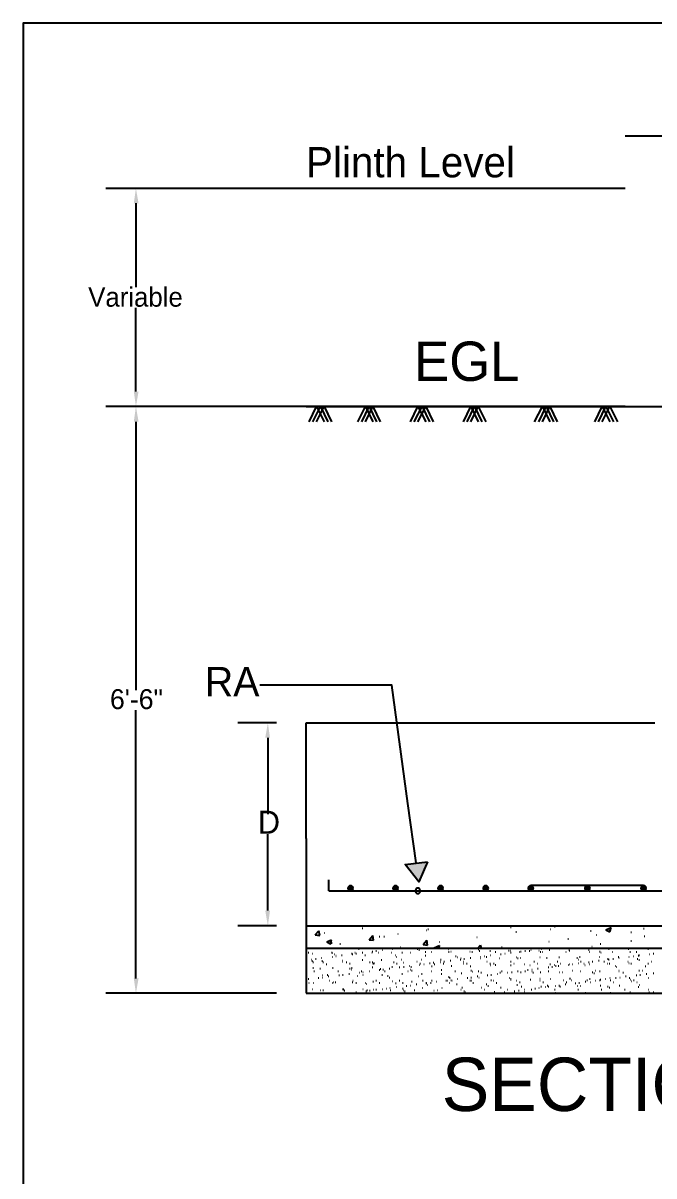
# Model space of a CAD drawing. Header units: millimetres. Extents: x 15 to 199, y 56 to 240.
# Drawn here: x 15.3 to 65.7, y 148.3 to 240.3 of the extents above; entities that cross this region are included whole.
import ezdxf

# ---------------------------------------------------------------- set-up
doc = ezdxf.new("R2010")
doc.units = ezdxf.units.MM
doc.header["$MEASUREMENT"] = 0
doc.layers.get('0').update_dxf_attribs({"linetype": 'CONTINUOUS'})
doc.styles.add('CIDFont+F1$001H0', font='')
doc.styles.add('CIDFont+F2$001H0', font='')
doc.styles.get('CIDFont+F1$001H0').set_extended_font_data('CIDFont+F1')
doc.styles.get('CIDFont+F2$001H0').set_extended_font_data('CIDFont+F2')

msp = doc.modelspace()

# ---------------------------------------------------------------- hatches: boundary and pattern name
at = {"true_color": 0x000007}
for points in [[(24.13, 225.933), (24.511, 225.933), (24.299, 227.118)], [(24.13, 210.905), (24.511, 210.905), (24.299, 209.719)], [(24.13, 208.492), (24.511, 208.492), (24.299, 209.719)], [(34.629, 183.261), (35.01, 183.261), (34.84, 184.446)], [(47.498, 173.355), (47.498, 173.143), (45.805, 173.143)], [(45.805, 173.143), (47.498, 173.143), (46.905, 171.746)], [(47.498, 173.355), (47.583, 173.355), (47.498, 173.143)], [(34.629, 169.46), (35.01, 169.46), (34.84, 168.233)], [(24.13, 164.042), (24.511, 164.042), (24.299, 162.856)]]:
    msp.add_hatch(color=7, dxfattribs=at).paths.add_polyline_path(points)
at = {"true_color": 0x000014}
for points in [[(41.233, 171.323), (41.656, 171.281), (41.19, 171.281)], [(41.19, 171.281), (41.656, 171.238), (41.19, 171.238)], [(41.19, 171.281), (41.656, 171.281), (41.656, 171.238)], [(41.19, 171.238), (41.656, 171.196), (41.19, 171.196)], [(41.19, 171.238), (41.656, 171.238), (41.656, 171.196)], [(41.275, 171.408), (41.614, 171.365), (41.233, 171.365)], [(41.233, 171.365), (41.656, 171.323), (41.233, 171.323)], [(41.233, 171.365), (41.614, 171.365), (41.656, 171.323)], [(41.233, 171.323), (41.656, 171.323), (41.656, 171.281)], [(41.275, 171.408), (41.614, 171.408), (41.614, 171.365)], [(41.317, 171.45), (41.571, 171.408), (41.317, 171.408)], [(41.317, 171.45), (41.529, 171.45), (41.571, 171.408)], [(41.402, 171.492), (41.487, 171.45), (41.36, 171.45)], [(41.402, 171.492), (41.444, 171.492), (41.487, 171.45)], [(44.873, 171.408), (45.212, 171.365), (44.831, 171.365)], [(44.831, 171.365), (45.254, 171.323), (44.831, 171.323)], [(44.831, 171.365), (45.212, 171.365), (45.254, 171.323)], [(44.831, 171.323), (45.254, 171.281), (44.831, 171.281)], [(44.831, 171.323), (45.254, 171.323), (45.254, 171.281)], [(44.831, 171.281), (45.254, 171.238), (44.831, 171.238)], [(44.831, 171.281), (45.254, 171.281), (45.254, 171.238)], [(44.831, 171.238), (45.254, 171.196), (44.831, 171.196)], [(44.831, 171.238), (45.254, 171.238), (45.254, 171.196)], [(44.916, 171.45), (45.212, 171.408), (44.873, 171.408)], [(44.873, 171.408), (45.212, 171.408), (45.212, 171.365)], [(44.916, 171.45), (45.17, 171.45), (45.212, 171.408)], [(45.043, 171.492), (45.085, 171.45), (45, 171.45)], [(45.043, 171.492), (45.085, 171.45)], [(48.472, 171.365), (48.853, 171.323), (48.429, 171.323)], [(48.429, 171.323), (48.853, 171.281), (48.429, 171.281)], [(48.429, 171.323), (48.853, 171.323), (48.853, 171.281)], [(48.429, 171.281), (48.853, 171.238), (48.429, 171.238)], [(48.429, 171.281), (48.853, 171.281), (48.853, 171.238)], [(48.429, 171.238), (48.853, 171.196), (48.429, 171.196)], [(48.429, 171.238), (48.853, 171.238), (48.853, 171.196)], [(48.472, 171.408), (48.853, 171.365), (48.472, 171.365)], [(48.472, 171.408), (48.81, 171.408), (48.853, 171.365)], [(48.472, 171.365), (48.853, 171.365), (48.853, 171.323)], [(48.556, 171.45), (48.768, 171.408), (48.514, 171.408)], [(48.556, 171.45), (48.726, 171.45), (48.768, 171.408)], [(48.641, 171.492), (48.683, 171.45), (48.599, 171.45)], [(48.641, 171.492), (48.683, 171.492), (48.683, 171.45)], [(52.07, 171.365), (52.451, 171.323), (52.028, 171.323)], [(52.028, 171.323), (52.451, 171.281), (52.028, 171.281)], [(52.028, 171.323), (52.451, 171.323), (52.451, 171.281)], [(52.028, 171.281), (52.493, 171.238), (52.028, 171.238)], [(52.028, 171.281), (52.451, 171.281), (52.493, 171.238)], [(52.028, 171.238), (52.451, 171.196), (52.028, 171.196)], [(52.028, 171.238), (52.493, 171.238), (52.451, 171.196)], [(52.07, 171.408), (52.451, 171.365), (52.07, 171.365)], [(52.07, 171.408), (52.409, 171.408), (52.451, 171.365)], [(52.07, 171.365), (52.451, 171.365), (52.451, 171.323)], [(52.155, 171.45), (52.366, 171.408), (52.112, 171.408)], [(52.155, 171.45), (52.366, 171.45), (52.366, 171.408)], [(52.239, 171.492), (52.324, 171.45), (52.197, 171.45)], [(52.239, 171.492), (52.282, 171.492), (52.324, 171.45)], [(55.668, 171.365), (56.049, 171.323), (55.626, 171.323)], [(55.626, 171.323), (56.092, 171.281), (55.626, 171.281)], [(55.626, 171.323), (56.049, 171.323), (56.092, 171.281)], [(55.626, 171.281), (56.092, 171.238), (55.626, 171.238)], [(55.626, 171.281), (56.092, 171.281), (56.092, 171.238)], [(55.626, 171.238), (56.092, 171.196), (55.626, 171.196)], [(55.626, 171.238), (56.092, 171.238), (56.092, 171.196)], [(55.668, 171.408), (56.049, 171.365), (55.668, 171.365)], [(55.668, 171.408), (56.007, 171.408), (56.049, 171.365)], [(55.668, 171.365), (56.049, 171.365), (56.049, 171.323)], [(55.753, 171.45), (56.007, 171.408), (55.711, 171.408)], [(55.753, 171.45), (55.965, 171.45), (56.007, 171.408)], [(55.838, 171.492), (55.922, 171.45), (55.795, 171.45)], [(55.838, 171.492), (55.88, 171.492), (55.922, 171.45)], [(60.156, 171.281), (60.579, 171.238), (60.113, 171.238)], [(60.113, 171.238), (60.579, 171.196), (60.156, 171.196)], [(60.113, 171.238), (60.579, 171.238), (60.579, 171.196)], [(60.198, 171.408), (60.537, 171.365), (60.156, 171.365)], [(60.156, 171.365), (60.579, 171.323), (60.156, 171.323)], [(60.156, 171.365), (60.537, 171.365), (60.579, 171.323)], [(60.156, 171.323), (60.579, 171.281), (60.156, 171.281)], [(60.156, 171.323), (60.579, 171.323), (60.579, 171.281)], [(60.156, 171.281), (60.579, 171.281), (60.579, 171.238)], [(60.198, 171.408), (60.537, 171.408), (60.537, 171.365)], [(60.24, 171.45), (60.494, 171.408), (60.24, 171.408)], [(60.24, 171.45), (60.452, 171.45), (60.494, 171.408)], [(60.325, 171.492), (60.41, 171.45), (60.283, 171.45)], [(60.325, 171.492), (60.367, 171.492), (60.41, 171.45)], [(64.685, 171.365), (65.066, 171.323), (64.643, 171.323)], [(64.643, 171.323), (65.066, 171.281), (64.643, 171.281)], [(64.643, 171.323), (65.066, 171.323), (65.066, 171.281)], [(64.643, 171.281), (65.109, 171.238), (64.643, 171.238)], [(64.643, 171.281), (65.066, 171.281), (65.109, 171.238)], [(64.643, 171.238), (65.066, 171.196), (64.643, 171.196)], [(64.643, 171.238), (65.109, 171.238), (65.066, 171.196)], [(64.685, 171.408), (65.066, 171.365), (64.685, 171.365)], [(64.685, 171.408), (65.024, 171.408), (65.066, 171.365)], [(64.685, 171.365), (65.066, 171.365), (65.066, 171.323)], [(64.77, 171.45), (64.982, 171.408), (64.728, 171.408)], [(64.77, 171.45), (64.982, 171.45), (64.982, 171.408)], [(64.855, 171.492), (64.939, 171.45), (64.812, 171.45)], [(64.855, 171.492), (64.897, 171.492), (64.939, 171.45)], [(41.19, 171.196), (41.656, 171.154), (41.233, 171.154)], [(41.19, 171.196), (41.656, 171.196), (41.656, 171.154)], [(41.233, 171.154), (41.614, 171.111), (41.233, 171.111)], [(41.233, 171.154), (41.656, 171.154), (41.614, 171.111)], [(41.275, 171.111), (41.571, 171.069), (41.317, 171.069)], [(41.275, 171.111), (41.614, 171.111), (41.571, 171.069)], [(41.317, 171.069), (41.529, 171.027), (41.317, 171.027)], [(41.317, 171.069), (41.571, 171.069), (41.529, 171.027)], [(44.831, 171.196), (45.254, 171.154), (44.831, 171.154)], [(44.831, 171.196), (45.254, 171.196), (45.254, 171.154)], [(44.831, 171.154), (45.212, 171.111), (44.831, 171.111)], [(44.831, 171.154), (45.254, 171.154), (45.212, 171.111)], [(44.873, 171.111), (45.17, 171.069), (44.916, 171.069)], [(44.873, 171.111), (45.212, 171.111), (45.17, 171.069)], [(44.916, 171.069), (45.127, 171.027), (44.958, 171.027)], [(44.916, 171.069), (45.17, 171.069), (45.127, 171.027)], [(48.429, 171.196), (48.853, 171.154), (48.429, 171.154)], [(48.429, 171.196), (48.853, 171.196), (48.853, 171.154)], [(48.429, 171.154), (48.853, 171.111), (48.472, 171.111)], [(48.429, 171.154), (48.853, 171.154), (48.853, 171.111)], [(48.472, 171.111), (48.768, 171.069), (48.514, 171.069)], [(48.472, 171.111), (48.81, 171.111), (48.768, 171.069)], [(48.514, 171.069), (48.726, 171.027), (48.556, 171.027)], [(48.514, 171.069), (48.768, 171.069), (48.726, 171.027)], [(52.028, 171.196), (52.451, 171.154), (52.028, 171.154)], [(52.028, 171.196), (52.451, 171.196), (52.451, 171.154)], [(52.028, 171.154), (52.451, 171.111), (52.07, 171.111)], [(52.028, 171.154), (52.451, 171.154), (52.451, 171.111)], [(52.07, 171.111), (52.366, 171.069), (52.112, 171.069)], [(52.07, 171.111), (52.409, 171.111), (52.366, 171.069)], [(52.112, 171.069), (52.366, 171.027), (52.155, 171.027)], [(52.112, 171.069), (52.366, 171.069), (52.366, 171.027)], [(55.626, 171.196), (56.049, 171.154), (55.626, 171.154)], [(55.626, 171.196), (56.092, 171.196), (56.049, 171.154)], [(55.626, 171.154), (56.049, 171.111), (55.668, 171.111)], [(55.626, 171.154), (56.049, 171.154), (56.049, 171.111)], [(55.668, 171.111), (56.007, 171.069), (55.711, 171.069)], [(55.668, 171.111), (56.007, 171.111), (56.007, 171.069)], [(55.711, 171.069), (55.965, 171.027), (55.753, 171.027)], [(55.711, 171.069), (56.007, 171.069), (55.965, 171.027)], [(60.156, 171.196), (60.579, 171.154), (60.156, 171.154)], [(60.156, 171.196), (60.579, 171.196), (60.579, 171.154)], [(60.156, 171.154), (60.537, 171.111), (60.156, 171.111)], [(60.156, 171.154), (60.579, 171.154), (60.537, 171.111)], [(60.198, 171.111), (60.494, 171.069), (60.24, 171.069)], [(60.198, 171.111), (60.537, 171.111), (60.494, 171.069)], [(60.24, 171.069), (60.452, 171.027), (60.24, 171.027)], [(60.24, 171.069), (60.494, 171.069), (60.452, 171.027)], [(64.643, 171.196), (65.066, 171.154), (64.643, 171.154)], [(64.643, 171.196), (65.066, 171.196), (65.066, 171.154)], [(64.643, 171.154), (65.066, 171.111), (64.685, 171.111)], [(64.643, 171.154), (65.066, 171.154), (65.066, 171.111)], [(64.685, 171.111), (64.982, 171.069), (64.728, 171.069)], [(64.685, 171.111), (65.024, 171.111), (64.982, 171.069)], [(64.728, 171.069), (64.982, 171.027), (64.77, 171.027)], [(64.728, 171.069), (64.982, 171.069), (64.982, 171.027)]]:
    msp.add_hatch(color=20, dxfattribs=at).paths.add_polyline_path(points)

# ---------------------------------------------------------------- linework, layer by layer
at = {"color": 7, "linetype": 'Continuous', "lineweight": 25, "true_color": 0x000007}
for p, q in [((63.373, 227.118), (21.886, 227.118)), ((24.299, 225.933), (24.299, 219.244)), ((24.299, 210.905), (24.299, 217.593)), ((35.518, 209.719), (21.886, 209.719)), ((63.373, 209.719), (21.886, 209.719)), ((37.888, 209.719), (102.658, 209.719)), ((24.299, 208.492), (24.299, 187.071)), ((24.299, 164.042), (24.299, 185.462)), ((35.518, 184.446), (32.427, 184.446)), ((37.888, 184.446), (65.744, 184.446)), ((37.888, 175.218), (37.888, 184.446)), ((34.84, 183.261), (34.84, 177.165)), ((46.694, 173.27), (46.016, 178.012)), ((34.84, 169.46), (34.84, 175.556)), ((37.888, 175.218), (37.888, 162.856)), ((35.518, 168.233), (32.427, 168.233)), ((37.888, 168.233), (102.658, 168.233)), ((38.608, 167.513), (38.904, 167.852)), ((38.608, 167.513), (38.904, 167.852)), ((38.989, 167.471), (38.904, 167.852)), ((38.989, 167.471), (38.904, 167.852)), ((39.328, 167.682), (39.37, 167.682)), ((39.328, 167.682), (39.37, 167.682)), ((42.376, 168.063), (42.418, 168.063)), ((42.376, 168.063), (42.418, 168.063)), ((45.212, 167.598), (45.254, 167.598)), ((45.212, 167.598), (45.254, 167.598)), ((47.498, 167.894), (47.54, 167.894)), ((47.498, 167.894), (47.54, 167.894)), ((47.625, 167.979), (47.667, 167.979)), ((47.625, 167.979), (47.667, 167.979)), ((53.467, 168.233), (53.509, 168.233)), ((53.467, 168.233), (53.509, 168.233)), ((53.509, 168.233), (53.552, 168.233)), ((53.509, 168.233), (53.552, 168.233)), ((54.229, 168.148), (54.271, 168.148)), ((54.229, 168.148), (54.271, 168.148)), ((54.652, 167.767), (54.695, 167.767)), ((54.652, 167.767), (54.695, 167.767)), ((57.404, 167.979), (57.446, 167.979)), ((57.404, 167.979), (57.446, 167.979)), ((57.743, 168.19), (57.785, 168.19)), ((57.743, 168.19), (57.785, 168.19)), ((60.621, 167.852), (60.664, 167.852)), ((60.621, 167.852), (60.664, 167.852)), ((61.849, 167.936), (62.272, 168.106)), ((61.849, 167.936), (62.272, 168.106)), ((61.849, 167.936), (62.145, 167.767)), ((61.849, 167.936), (62.145, 167.767)), ((62.145, 167.767), (62.272, 168.106)), ((62.145, 167.767), (62.272, 168.106)), ((63.839, 167.725), (63.881, 167.725)), ((63.839, 167.725), (63.881, 167.725)), ((64.855, 168.021), (64.897, 168.021)), ((64.855, 168.021), (64.897, 168.021)), ((38.608, 167.513), (38.989, 167.471)), ((38.608, 167.513), (38.989, 167.471)), ((39.539, 166.963), (39.92, 167.132)), ((39.539, 166.963), (39.92, 167.132)), ((39.92, 166.878), (39.963, 166.878)), ((39.92, 166.878), (39.963, 166.878)), ((40.598, 166.793), (40.64, 166.793)), ((40.598, 166.793), (40.64, 166.793)), ((42.926, 167.132), (43.222, 167.471)), ((42.926, 167.132), (43.222, 167.471)), ((42.926, 167.132), (43.265, 167.09)), ((42.926, 167.132), (43.265, 167.09)), ((43.265, 167.09), (43.222, 167.471)), ((43.265, 167.09), (43.222, 167.471)), ((43.73, 167.386), (43.773, 167.386)), ((43.73, 167.386), (43.773, 167.386)), ((44.111, 167.386), (44.154, 167.386)), ((44.111, 167.386), (44.154, 167.386)), ((47.244, 166.751), (47.54, 167.09)), ((47.244, 166.751), (47.54, 167.09)), ((47.244, 166.751), (47.583, 166.709)), ((47.244, 166.751), (47.583, 166.709)), ((47.583, 166.709), (47.54, 167.09)), ((47.583, 166.709), (47.54, 167.09)), ((48.133, 166.497), (48.556, 166.666)), ((48.133, 166.497), (48.556, 166.666)), ((48.514, 166.963), (48.556, 166.963)), ((48.514, 166.963), (48.556, 166.963)), ((48.514, 166.455), (48.556, 166.666)), ((48.514, 166.455), (48.556, 166.666)), ((51.52, 167.344), (51.562, 167.344)), ((51.52, 167.344), (51.562, 167.344)), ((51.604, 166.455), (51.816, 166.709)), ((51.604, 166.455), (51.816, 166.709)), ((51.901, 166.455), (51.816, 166.709)), ((51.901, 166.455), (51.816, 166.709)), ((57.277, 167.005), (57.319, 167.005)), ((57.277, 167.005), (57.319, 167.005)), ((58.801, 167.217), (58.843, 167.217)), ((58.801, 167.217), (58.843, 167.217)), ((61.087, 167.513), (61.129, 167.513)), ((61.087, 167.513), (61.129, 167.513)), ((61.383, 166.793), (61.426, 166.793)), ((61.383, 166.793), (61.426, 166.793)), ((63.839, 167.047), (63.881, 167.047)), ((63.839, 167.047), (63.881, 167.047)), ((64.897, 167.428), (64.939, 167.428)), ((64.897, 167.428), (64.939, 167.428)), ((37.888, 166.455), (102.658, 166.455)), ((38.058, 166.116), (38.1, 166.116)), ((38.058, 166.116), (38.1, 166.116)), ((38.396, 166.031), (38.439, 166.031)), ((38.396, 166.031), (38.439, 166.031)), ((39.92, 166.116), (39.963, 166.116)), ((39.92, 166.116), (39.963, 166.116)), ((39.963, 166.074), (40.005, 166.074)), ((39.963, 166.074), (40.005, 166.074)), ((39.963, 165.777), (40.005, 165.777)), ((39.963, 165.777), (40.005, 165.777)), ((40.132, 165.989), (40.174, 165.989)), ((40.132, 165.989), (40.174, 165.989)), ((40.259, 165.862), (40.301, 165.862)), ((40.259, 165.862), (40.301, 165.862)), ((40.259, 165.82), (40.301, 165.82)), ((40.259, 165.82), (40.301, 165.82)), ((40.725, 165.904), (40.767, 165.904)), ((40.725, 165.904), (40.767, 165.904)), ((41.529, 166.031), (41.571, 166.031)), ((41.529, 166.031), (41.571, 166.031)), ((41.571, 165.989), (41.614, 165.989)), ((41.571, 165.989), (41.614, 165.989)), ((41.783, 166.116), (41.825, 166.116)), ((41.783, 166.116), (41.825, 166.116)), ((41.868, 166.031), (41.91, 166.031)), ((41.868, 166.031), (41.91, 166.031)), ((42.079, 166.412), (42.122, 166.412)), ((42.079, 166.412), (42.122, 166.412)), ((42.376, 166.116), (42.418, 166.116)), ((42.376, 166.116), (42.418, 166.116)), ((42.587, 165.904), (42.63, 165.904)), ((42.587, 165.904), (42.63, 165.904)), ((43.138, 166.116), (43.18, 166.116)), ((43.138, 166.116), (43.18, 166.116)), ((43.18, 166.201), (43.222, 166.201)), ((43.18, 166.201), (43.222, 166.201)), ((43.476, 166.243), (43.519, 166.243)), ((43.476, 166.243), (43.519, 166.243)), ((43.646, 166.116), (43.688, 166.116)), ((43.646, 166.116), (43.688, 166.116)), ((43.984, 166.328), (44.027, 166.328)), ((43.984, 166.328), (44.027, 166.328)), ((44.704, 166.116), (44.746, 166.116)), ((44.704, 166.116), (44.746, 166.116)), ((44.789, 166.412), (44.831, 166.412)), ((44.789, 166.412), (44.831, 166.412)), ((45, 165.904), (45.043, 165.904)), ((45, 165.904), (45.043, 165.904)), ((45.085, 165.777), (45.127, 165.777)), ((45.085, 165.777), (45.127, 165.777)), ((45.424, 166.539), (45.466, 166.539)), ((45.424, 166.539), (45.466, 166.539)), ((45.551, 166.116), (45.593, 166.116)), ((45.551, 166.116), (45.593, 166.116)), ((46.228, 166.116), (46.27, 166.116)), ((46.228, 166.116), (46.27, 166.116)), ((46.778, 166.412), (46.821, 166.412)), ((46.778, 166.412), (46.821, 166.412)), ((46.905, 166.328), (46.948, 166.328)), ((46.905, 166.328), (46.948, 166.328)), ((47.413, 166.158), (47.456, 166.158)), ((47.413, 166.158), (47.456, 166.158)), ((47.413, 165.862), (47.456, 165.862)), ((47.413, 165.862), (47.456, 165.862)), ((47.879, 166.158), (47.921, 166.158)), ((47.879, 166.158), (47.921, 166.158)), ((48.133, 166.497), (48.218, 166.455)), ((48.133, 166.497), (48.218, 166.455)), ((49.234, 166.37), (49.276, 166.37)), ((49.234, 166.37), (49.276, 166.37)), ((49.276, 166.158), (49.318, 166.158)), ((49.276, 166.158), (49.318, 166.158)), ((49.445, 166.201), (49.488, 166.201)), ((49.445, 166.201), (49.488, 166.201)), ((49.826, 165.82), (49.869, 165.82)), ((49.826, 165.82), (49.869, 165.82)), ((49.953, 165.735), (49.996, 165.735)), ((49.953, 165.735), (49.996, 165.735)), ((50.969, 166.201), (51.012, 166.201)), ((50.969, 166.201), (51.012, 166.201)), ((51.139, 166.158), (51.181, 166.158)), ((51.139, 166.158), (51.181, 166.158)), ((51.647, 166.37), (51.689, 166.37)), ((51.647, 166.37), (51.689, 166.37)), ((51.731, 166.243), (51.774, 166.243)), ((51.731, 166.243), (51.774, 166.243)), ((51.816, 165.777), (51.858, 165.777)), ((51.816, 165.777), (51.858, 165.777)), ((52.112, 165.82), (52.155, 165.82)), ((52.112, 165.82), (52.155, 165.82)), ((52.282, 165.777), (52.324, 165.777)), ((52.282, 165.777), (52.324, 165.777)), ((52.578, 166.243), (52.62, 166.243)), ((52.578, 166.243), (52.62, 166.243)), ((52.62, 165.904), (52.663, 165.904)), ((52.62, 165.904), (52.663, 165.904)), ((53.001, 166.158), (53.044, 166.158)), ((53.001, 166.158), (53.044, 166.158)), ((53.425, 165.989), (53.467, 165.989)), ((53.425, 165.989), (53.467, 165.989)), ((53.509, 166.539), (53.552, 166.539)), ((53.509, 166.539), (53.552, 166.539)), ((53.763, 166.031), (53.806, 166.031)), ((53.763, 166.031), (53.806, 166.031)), ((54.06, 166.285), (54.102, 166.285)), ((54.06, 166.285), (54.102, 166.285)), ((54.187, 166.285), (54.229, 166.285)), ((54.187, 166.285), (54.229, 166.285)), ((54.229, 166.116), (54.271, 166.116)), ((54.229, 166.116), (54.271, 166.116)), ((54.695, 165.735), (54.737, 165.735)), ((54.695, 165.735), (54.737, 165.735)), ((54.906, 166.158), (54.949, 166.158)), ((54.906, 166.158), (54.949, 166.158)), ((55.033, 166.201), (55.076, 166.201)), ((55.033, 166.201), (55.076, 166.201)), ((55.372, 166.243), (55.414, 166.243)), ((55.372, 166.243), (55.414, 166.243)), ((55.711, 166.243), (55.753, 166.243)), ((55.711, 166.243), (55.753, 166.243)), ((55.838, 166.328), (55.88, 166.328)), ((55.838, 166.328), (55.88, 166.328)), ((56.473, 166.285), (56.515, 166.285)), ((56.473, 166.285), (56.515, 166.285)), ((56.557, 165.735), (56.6, 165.735)), ((56.557, 165.735), (56.6, 165.735)), ((56.6, 166.158), (56.642, 166.158)), ((56.6, 166.158), (56.642, 166.158)), ((56.684, 166.412), (56.727, 166.412)), ((56.684, 166.412), (56.727, 166.412)), ((56.769, 166.158), (56.811, 166.158)), ((56.769, 166.158), (56.811, 166.158)), ((57.319, 166.328), (57.362, 166.328)), ((57.319, 166.328), (57.362, 166.328)), ((58.081, 165.735), (58.124, 165.735)), ((58.081, 165.735), (58.124, 165.735)), ((58.632, 166.158), (58.674, 166.158)), ((58.632, 166.158), (58.674, 166.158)), ((58.886, 166.328), (58.928, 166.328)), ((58.886, 166.328), (58.928, 166.328)), ((58.928, 166.243), (58.97, 166.243)), ((58.928, 166.243), (58.97, 166.243)), ((59.732, 165.777), (59.775, 165.777)), ((59.732, 165.777), (59.775, 165.777)), ((60.452, 166.328), (60.494, 166.328)), ((60.452, 166.328), (60.494, 166.328)), ((60.494, 166.158), (60.537, 166.158)), ((60.494, 166.158), (60.537, 166.158)), ((60.706, 166.582), (60.748, 166.582)), ((60.706, 166.582), (60.748, 166.582)), ((61.299, 165.777), (61.341, 165.777)), ((61.299, 165.777), (61.341, 165.777)), ((61.341, 166.201), (61.383, 166.201)), ((61.341, 166.201), (61.383, 166.201)), ((61.426, 166.116), (61.468, 166.116)), ((61.426, 166.116), (61.468, 166.116)), ((62.061, 166.412), (62.103, 166.412)), ((62.061, 166.412), (62.103, 166.412)), ((62.357, 166.158), (62.399, 166.158)), ((62.357, 166.158), (62.399, 166.158)), ((62.823, 165.777), (62.865, 165.777)), ((62.823, 165.777), (62.865, 165.777)), ((63.627, 166.412), (63.669, 166.412)), ((63.627, 166.412), (63.669, 166.412)), ((63.669, 165.777), (63.712, 165.777)), ((63.669, 165.777), (63.712, 165.777)), ((63.754, 166.158), (63.796, 166.158)), ((63.754, 166.158), (63.796, 166.158)), ((64.008, 165.82), (64.05, 165.82)), ((64.008, 165.82), (64.05, 165.82)), ((64.262, 166.158), (64.304, 166.158)), ((64.262, 166.158), (64.304, 166.158)), ((64.431, 165.862), (64.474, 165.862)), ((64.431, 165.862), (64.474, 165.862)), ((64.474, 165.904), (64.516, 165.904)), ((64.474, 165.904), (64.516, 165.904)), ((65.193, 166.412), (65.236, 166.412)), ((65.193, 166.412), (65.236, 166.412)), ((65.32, 165.989), (65.363, 165.989)), ((65.32, 165.989), (65.363, 165.989)), ((65.617, 166.031), (65.659, 166.031)), ((65.617, 166.031), (65.659, 166.031)), ((38.312, 165.566), (38.354, 165.566)), ((38.312, 165.566), (38.354, 165.566)), ((38.354, 165.439), (38.396, 165.439)), ((38.354, 165.439), (38.396, 165.439)), ((38.439, 165.354), (38.481, 165.354)), ((38.439, 165.354), (38.481, 165.354)), ((38.439, 164.888), (38.481, 164.888)), ((38.439, 164.888), (38.481, 164.888)), ((38.65, 165.608), (38.693, 165.608)), ((38.65, 165.608), (38.693, 165.608)), ((38.989, 164.846), (39.031, 164.846)), ((38.989, 164.846), (39.031, 164.846)), ((39.116, 165.693), (39.158, 165.693)), ((39.116, 165.693), (39.158, 165.693)), ((39.158, 165.439), (39.201, 165.439)), ((39.158, 165.439), (39.201, 165.439)), ((39.243, 165.354), (39.285, 165.354)), ((39.243, 165.354), (39.285, 165.354)), ((39.497, 165.185), (39.539, 165.185)), ((39.497, 165.185), (39.539, 165.185)), ((40.005, 164.888), (40.047, 164.888)), ((40.005, 164.888), (40.047, 164.888)), ((40.767, 165.481), (40.809, 165.481)), ((40.767, 165.481), (40.809, 165.481)), ((40.767, 165.396), (40.809, 165.396)), ((40.767, 165.396), (40.809, 165.396)), ((41.106, 165.354), (41.148, 165.354)), ((41.106, 165.354), (41.148, 165.354)), ((41.36, 165.227), (41.402, 165.227)), ((41.36, 165.227), (41.402, 165.227)), ((41.36, 164.846), (41.402, 164.846)), ((41.36, 164.846), (41.402, 164.846)), ((41.529, 164.888), (41.571, 164.888)), ((41.529, 164.888), (41.571, 164.888)), ((42.376, 165.523), (42.418, 165.523)), ((42.376, 165.523), (42.418, 165.523)), ((42.968, 165.354), (43.011, 165.354)), ((42.968, 165.354), (43.011, 165.354)), ((43.18, 165.354), (43.222, 165.354)), ((43.18, 165.354), (43.222, 165.354)), ((43.18, 164.931), (43.222, 164.931)), ((43.18, 164.931), (43.222, 164.931)), ((43.222, 165.227), (43.265, 165.227)), ((43.222, 165.227), (43.265, 165.227)), ((43.307, 165.269), (43.349, 165.269)), ((43.307, 165.269), (43.349, 165.269)), ((43.815, 164.804), (43.857, 164.804)), ((43.815, 164.804), (43.857, 164.804)), ((43.9, 165.523), (43.942, 165.523)), ((43.9, 165.523), (43.942, 165.523)), ((44.535, 164.846), (44.577, 164.846)), ((44.535, 164.846), (44.577, 164.846)), ((44.746, 164.973), (44.789, 164.973)), ((44.746, 164.973), (44.789, 164.973)), ((44.873, 165.354), (44.916, 165.354)), ((44.873, 165.354), (44.916, 165.354)), ((45.127, 165.227), (45.17, 165.227)), ((45.127, 165.227), (45.17, 165.227)), ((45.339, 164.931), (45.381, 164.931)), ((45.339, 164.931), (45.381, 164.931)), ((45.508, 165.566), (45.551, 165.566)), ((45.508, 165.566), (45.551, 165.566)), ((45.635, 165.312), (45.678, 165.312)), ((45.635, 165.312), (45.678, 165.312)), ((45.678, 164.973), (45.72, 164.973)), ((45.678, 164.973), (45.72, 164.973)), ((46.143, 165.058), (46.186, 165.058)), ((46.143, 165.058), (46.186, 165.058)), ((46.27, 164.973), (46.313, 164.973)), ((46.27, 164.973), (46.313, 164.973)), ((46.736, 165.396), (46.778, 165.396)), ((46.736, 165.396), (46.778, 165.396)), ((46.948, 165.142), (46.99, 165.142)), ((46.948, 165.142), (46.99, 165.142)), ((46.99, 165.227), (47.032, 165.227)), ((46.99, 165.227), (47.032, 165.227)), ((47.075, 165.566), (47.117, 165.566)), ((47.075, 165.566), (47.117, 165.566)), ((47.286, 165.185), (47.329, 165.185)), ((47.286, 165.185), (47.329, 165.185)), ((47.752, 165.269), (47.794, 165.269)), ((47.752, 165.269), (47.794, 165.269)), ((47.921, 165.015), (47.964, 165.015)), ((47.921, 165.015), (47.964, 165.015)), ((48.048, 165.312), (48.091, 165.312)), ((48.048, 165.312), (48.091, 165.312)), ((48.133, 165.185), (48.175, 165.185)), ((48.133, 165.185), (48.175, 165.185)), ((48.599, 165.396), (48.641, 165.396)), ((48.599, 165.396), (48.641, 165.396)), ((48.599, 165.354), (48.641, 165.354)), ((48.599, 165.354), (48.641, 165.354)), ((48.641, 165.566), (48.683, 165.566)), ((48.641, 165.566), (48.683, 165.566)), ((48.853, 165.227), (48.895, 165.227)), ((48.853, 165.227), (48.895, 165.227)), ((48.895, 165.396), (48.937, 165.396)), ((48.895, 165.396), (48.937, 165.396)), ((49.403, 165.481), (49.445, 165.481)), ((49.403, 165.481), (49.445, 165.481)), ((49.488, 165.058), (49.53, 165.058)), ((49.488, 165.058), (49.53, 165.058)), ((50.207, 165.566), (50.25, 165.566)), ((50.207, 165.566), (50.25, 165.566)), ((50.25, 165.65), (50.292, 165.65)), ((50.25, 165.65), (50.292, 165.65)), ((50.461, 165.396), (50.504, 165.396)), ((50.461, 165.396), (50.504, 165.396)), ((50.461, 165.227), (50.504, 165.227)), ((50.461, 165.227), (50.504, 165.227)), ((50.504, 165.608), (50.546, 165.608)), ((50.504, 165.608), (50.546, 165.608)), ((50.715, 165.227), (50.758, 165.227)), ((50.715, 165.227), (50.758, 165.227)), ((51.012, 165.693), (51.054, 165.693)), ((51.012, 165.693), (51.054, 165.693)), ((51.012, 165.015), (51.054, 165.015)), ((51.012, 165.015), (51.054, 165.015)), ((51.816, 165.65), (51.858, 165.65)), ((51.816, 165.65), (51.858, 165.65)), ((52.324, 165.396), (52.366, 165.396)), ((52.324, 165.396), (52.366, 165.396)), ((52.578, 165.227), (52.62, 165.227)), ((52.578, 165.227), (52.62, 165.227)), ((52.62, 165.1), (52.663, 165.1)), ((52.62, 165.1), (52.663, 165.1)), ((52.874, 165.227), (52.917, 165.227)), ((52.874, 165.227), (52.917, 165.227)), ((53.001, 165.142), (53.044, 165.142)), ((53.001, 165.142), (53.044, 165.142)), ((53.34, 165.65), (53.382, 165.65)), ((53.34, 165.65), (53.382, 165.65)), ((54.229, 165.396), (54.271, 165.396)), ((54.229, 165.396), (54.271, 165.396)), ((54.229, 165.1), (54.271, 165.1)), ((54.229, 165.1), (54.271, 165.1)), ((54.483, 165.227), (54.525, 165.227)), ((54.483, 165.227), (54.525, 165.227)), ((54.779, 165.65), (54.822, 165.65)), ((54.779, 165.65), (54.822, 165.65)), ((54.991, 165.693), (55.033, 165.693)), ((54.991, 165.693), (55.033, 165.693)), ((55.33, 165.185), (55.372, 165.185)), ((55.33, 165.185), (55.372, 165.185)), ((55.753, 165.1), (55.795, 165.1)), ((55.753, 165.1), (55.795, 165.1)), ((56.092, 165.396), (56.134, 165.396)), ((56.092, 165.396), (56.134, 165.396)), ((56.346, 165.227), (56.388, 165.227)), ((56.346, 165.227), (56.388, 165.227)), ((56.388, 164.846), (56.43, 164.846)), ((56.388, 164.846), (56.43, 164.846)), ((57.108, 165.693), (57.15, 165.693)), ((57.108, 165.693), (57.15, 165.693)), ((57.235, 164.931), (57.277, 164.931)), ((57.235, 164.931), (57.277, 164.931)), ((57.362, 165.185), (57.404, 165.185)), ((57.362, 165.185), (57.404, 165.185)), ((57.531, 164.973), (57.573, 164.973)), ((57.531, 164.973), (57.573, 164.973)), ((57.7, 165.142), (57.743, 165.142)), ((57.7, 165.142), (57.743, 165.142)), ((57.827, 165.058), (57.87, 165.058)), ((57.827, 165.058), (57.87, 165.058)), ((57.954, 165.396), (57.997, 165.396)), ((57.954, 165.396), (57.997, 165.396)), ((58.039, 165.058), (58.081, 165.058)), ((58.039, 165.058), (58.081, 165.058)), ((58.208, 165.227), (58.251, 165.227)), ((58.208, 165.227), (58.251, 165.227)), ((58.843, 165.142), (58.886, 165.142)), ((58.843, 165.142), (58.886, 165.142)), ((58.928, 165.185), (58.97, 165.185)), ((58.928, 165.185), (58.97, 165.185)), ((59.14, 165.185), (59.182, 165.185)), ((59.14, 165.185), (59.182, 165.185)), ((59.521, 165.693), (59.563, 165.693)), ((59.521, 165.693), (59.563, 165.693)), ((59.648, 165.566), (59.69, 165.566)), ((59.648, 165.566), (59.69, 165.566)), ((59.648, 165.269), (59.69, 165.269)), ((59.648, 165.269), (59.69, 165.269)), ((59.817, 165.396), (59.859, 165.396)), ((59.817, 165.396), (59.859, 165.396)), ((60.071, 165.227), (60.113, 165.227)), ((60.071, 165.227), (60.113, 165.227)), ((60.156, 165.1), (60.198, 165.1)), ((60.156, 165.1), (60.198, 165.1)), ((60.452, 165.354), (60.494, 165.354)), ((60.452, 165.354), (60.494, 165.354)), ((60.494, 165.185), (60.537, 165.185)), ((60.494, 165.185), (60.537, 165.185)), ((60.748, 165.396), (60.791, 165.396)), ((60.748, 165.396), (60.791, 165.396)), ((61.256, 165.481), (61.299, 165.481)), ((61.256, 165.481), (61.299, 165.481)), ((61.68, 165.396), (61.722, 165.396)), ((61.68, 165.396), (61.722, 165.396)), ((61.934, 165.227), (61.976, 165.227)), ((61.934, 165.227), (61.976, 165.227)), ((61.976, 165.608), (62.018, 165.608)), ((61.976, 165.608), (62.018, 165.608)), ((62.061, 165.566), (62.103, 165.566)), ((62.061, 165.566), (62.103, 165.566)), ((62.103, 165.227), (62.145, 165.227)), ((62.103, 165.227), (62.145, 165.227)), ((62.399, 165.608), (62.442, 165.608)), ((62.399, 165.608), (62.442, 165.608)), ((62.569, 165.058), (62.611, 165.058)), ((62.569, 165.058), (62.611, 165.058)), ((62.653, 164.973), (62.696, 164.973)), ((62.653, 164.973), (62.696, 164.973)), ((62.865, 165.693), (62.907, 165.693)), ((62.865, 165.693), (62.907, 165.693)), ((63.585, 165.396), (63.627, 165.396)), ((63.585, 165.396), (63.627, 165.396)), ((63.669, 165.269), (63.712, 165.269)), ((63.669, 165.269), (63.712, 165.269)), ((63.839, 165.227), (63.881, 165.227)), ((63.839, 165.227), (63.881, 165.227)), ((64.347, 165.608), (64.389, 165.608)), ((64.347, 165.608), (64.389, 165.608)), ((64.474, 165.523), (64.516, 165.523)), ((64.474, 165.523), (64.516, 165.523)), ((64.982, 165.015), (65.024, 165.015)), ((64.982, 165.015), (65.024, 165.015)), ((65.193, 165.227), (65.236, 165.227)), ((65.193, 165.227), (65.236, 165.227)), ((65.447, 165.396), (65.49, 165.396)), ((65.447, 165.396), (65.49, 165.396)), ((38.058, 163.999), (38.1, 163.999)), ((38.058, 163.999), (38.1, 163.999)), ((38.523, 164.634), (38.566, 164.634)), ((38.523, 164.634), (38.566, 164.634)), ((38.862, 164.084), (38.904, 164.084)), ((38.862, 164.084), (38.904, 164.084)), ((39.201, 164.296), (39.243, 164.296)), ((39.201, 164.296), (39.243, 164.296)), ((39.201, 164.126), (39.243, 164.126)), ((39.201, 164.126), (39.243, 164.126)), ((39.582, 164.338), (39.624, 164.338)), ((39.582, 164.338), (39.624, 164.338)), ((39.666, 164.211), (39.709, 164.211)), ((39.666, 164.211), (39.709, 164.211)), ((39.666, 164.211), (39.709, 164.211)), ((39.666, 164.211), (39.709, 164.211)), ((39.751, 163.872), (39.793, 163.872)), ((39.751, 163.872), (39.793, 163.872)), ((40.428, 164.634), (40.471, 164.634)), ((40.428, 164.634), (40.471, 164.634)), ((40.513, 164.296), (40.555, 164.296)), ((40.513, 164.296), (40.555, 164.296)), ((40.809, 164.338), (40.852, 164.338)), ((40.809, 164.338), (40.852, 164.338)), ((40.809, 164.338), (40.852, 164.338)), ((40.809, 164.338), (40.852, 164.338)), ((41.317, 164.423), (41.36, 164.423)), ((41.317, 164.423), (41.36, 164.423)), ((41.487, 164.761), (41.529, 164.761)), ((41.487, 164.761), (41.529, 164.761)), ((41.614, 163.872), (41.656, 163.872)), ((41.614, 163.872), (41.656, 163.872)), ((41.995, 164.253), (42.037, 164.253)), ((41.995, 164.253), (42.037, 164.253)), ((42.122, 164.507), (42.164, 164.507)), ((42.122, 164.507), (42.164, 164.507)), ((42.291, 164.634), (42.333, 164.634)), ((42.291, 164.634), (42.333, 164.634)), ((42.418, 164.55), (42.46, 164.55)), ((42.418, 164.55), (42.46, 164.55)), ((42.418, 164.338), (42.46, 164.338)), ((42.418, 164.338), (42.46, 164.338)), ((42.926, 164.634), (42.968, 164.634)), ((42.926, 164.634), (42.968, 164.634)), ((43.476, 163.872), (43.519, 163.872)), ((43.476, 163.872), (43.519, 163.872)), ((43.73, 164.719), (43.773, 164.719)), ((43.73, 164.719), (43.773, 164.719)), ((43.942, 164.338), (43.984, 164.338)), ((43.942, 164.338), (43.984, 164.338)), ((44.027, 164.761), (44.069, 164.761)), ((44.027, 164.761), (44.069, 164.761)), ((44.154, 164.634), (44.196, 164.634)), ((44.154, 164.634), (44.196, 164.634)), ((44.408, 164.253), (44.45, 164.253)), ((44.408, 164.253), (44.45, 164.253)), ((44.535, 164.126), (44.577, 164.126)), ((44.535, 164.126), (44.577, 164.126)), ((45.339, 163.872), (45.381, 163.872)), ((45.339, 163.872), (45.381, 163.872)), ((45.551, 164.423), (45.593, 164.423)), ((45.551, 164.423), (45.593, 164.423)), ((46.016, 164.634), (46.059, 164.634)), ((46.016, 164.634), (46.059, 164.634)), ((46.228, 164.761), (46.27, 164.761)), ((46.228, 164.761), (46.27, 164.761)), ((46.313, 164.677), (46.355, 164.677)), ((46.313, 164.677), (46.355, 164.677)), ((46.863, 164.211), (46.905, 164.211)), ((46.863, 164.211), (46.905, 164.211)), ((47.117, 164.423), (47.159, 164.423)), ((47.117, 164.423), (47.159, 164.423)), ((47.202, 163.872), (47.244, 163.872)), ((47.202, 163.872), (47.244, 163.872)), ((47.879, 164.634), (47.921, 164.634)), ((47.879, 164.634), (47.921, 164.634)), ((47.921, 163.872), (47.964, 163.872)), ((47.921, 163.872), (47.964, 163.872)), ((48.683, 164.719), (48.726, 164.719)), ((48.683, 164.719), (48.726, 164.719)), ((48.683, 164.423), (48.726, 164.423)), ((48.683, 164.423), (48.726, 164.423)), ((49.064, 163.872), (49.107, 163.872)), ((49.064, 163.872), (49.107, 163.872)), ((49.149, 163.872), (49.191, 163.872)), ((49.149, 163.872), (49.191, 163.872)), ((49.276, 164.169), (49.318, 164.169)), ((49.276, 164.169), (49.318, 164.169)), ((49.361, 164.084), (49.403, 164.084)), ((49.361, 164.084), (49.403, 164.084)), ((49.445, 163.915), (49.488, 163.915)), ((49.445, 163.915), (49.488, 163.915)), ((49.53, 163.872), (49.572, 163.872)), ((49.53, 163.872), (49.572, 163.872)), ((49.784, 164.634), (49.826, 164.634)), ((49.784, 164.634), (49.826, 164.634)), ((49.953, 163.999), (49.996, 163.999)), ((49.953, 163.999), (49.996, 163.999)), ((50.292, 164.465), (50.334, 164.465)), ((50.292, 164.465), (50.334, 164.465)), ((50.758, 164.084), (50.8, 164.084)), ((50.758, 164.084), (50.8, 164.084)), ((50.969, 163.872), (51.012, 163.872)), ((50.969, 163.872), (51.012, 163.872)), ((51.054, 164.677), (51.096, 164.677)), ((51.054, 164.677), (51.096, 164.677)), ((51.054, 164.126), (51.096, 164.126)), ((51.054, 164.126), (51.096, 164.126)), ((51.054, 163.872), (51.096, 163.872)), ((51.054, 163.872), (51.096, 163.872)), ((51.181, 164.592), (51.223, 164.592)), ((51.181, 164.592), (51.223, 164.592)), ((51.562, 164.211), (51.604, 164.211)), ((51.562, 164.211), (51.604, 164.211)), ((51.647, 164.634), (51.689, 164.634)), ((51.647, 164.634), (51.689, 164.634)), ((51.689, 164.126), (51.731, 164.126)), ((51.689, 164.126), (51.731, 164.126)), ((51.858, 164.507), (51.901, 164.507)), ((51.858, 164.507), (51.901, 164.507)), ((52.366, 164.296), (52.409, 164.296)), ((52.366, 164.296), (52.409, 164.296)), ((52.663, 164.338), (52.705, 164.338)), ((52.663, 164.338), (52.705, 164.338)), ((52.663, 163.915), (52.705, 163.915)), ((52.663, 163.915), (52.705, 163.915)), ((52.832, 163.872), (52.874, 163.872)), ((52.832, 163.872), (52.874, 163.872)), ((53.171, 164.423), (53.213, 164.423)), ((53.171, 164.423), (53.213, 164.423)), ((53.382, 164.507), (53.425, 164.507)), ((53.382, 164.507), (53.425, 164.507)), ((53.509, 164.634), (53.552, 164.634)), ((53.509, 164.634), (53.552, 164.634)), ((53.509, 164.634), (53.552, 164.634)), ((53.509, 164.634), (53.552, 164.634)), ((53.975, 164.507), (54.017, 164.507)), ((53.975, 164.507), (54.017, 164.507)), ((54.102, 164.084), (54.144, 164.084)), ((54.102, 164.084), (54.144, 164.084)), ((54.229, 163.999), (54.271, 163.999)), ((54.229, 163.999), (54.271, 163.999)), ((54.229, 163.957), (54.271, 163.957)), ((54.229, 163.957), (54.271, 163.957)), ((54.314, 164.55), (54.356, 164.55)), ((54.314, 164.55), (54.356, 164.55)), ((54.695, 163.872), (54.737, 163.872)), ((54.695, 163.872), (54.737, 163.872)), ((54.779, 164.634), (54.822, 164.634)), ((54.779, 164.634), (54.822, 164.634)), ((55.033, 164.55), (55.076, 164.55)), ((55.033, 164.55), (55.076, 164.55)), ((55.372, 164.634), (55.414, 164.634)), ((55.372, 164.634), (55.414, 164.634)), ((55.584, 164.719), (55.626, 164.719)), ((55.584, 164.719), (55.626, 164.719)), ((55.795, 163.957), (55.838, 163.957)), ((55.795, 163.957), (55.838, 163.957)), ((55.922, 164.761), (55.965, 164.761)), ((55.922, 164.761), (55.965, 164.761)), ((55.922, 164.634), (55.965, 164.634)), ((55.922, 164.634), (55.965, 164.634)), ((56.007, 164.507), (56.049, 164.507)), ((56.007, 164.507), (56.049, 164.507)), ((56.557, 164.042), (56.6, 164.042)), ((56.557, 164.042), (56.6, 164.042)), ((56.557, 163.872), (56.6, 163.872)), ((56.557, 163.872), (56.6, 163.872)), ((56.6, 164.55), (56.642, 164.55)), ((56.6, 164.55), (56.642, 164.55)), ((57.235, 164.634), (57.277, 164.634)), ((57.235, 164.634), (57.277, 164.634)), ((57.404, 163.999), (57.446, 163.999)), ((57.404, 163.999), (57.446, 163.999)), ((58.124, 164.55), (58.166, 164.55)), ((58.124, 164.55), (58.166, 164.55)), ((58.335, 164.55), (58.378, 164.55)), ((58.335, 164.55), (58.378, 164.55)), ((58.42, 163.915), (58.462, 163.915)), ((58.42, 163.915), (58.462, 163.915)), ((58.928, 164.042), (58.97, 164.042)), ((58.928, 164.042), (58.97, 164.042)), ((58.97, 164.042), (59.013, 164.042)), ((58.97, 164.042), (59.013, 164.042)), ((59.055, 163.915), (59.097, 163.915)), ((59.055, 163.915), (59.097, 163.915)), ((59.14, 164.677), (59.182, 164.677)), ((59.14, 164.677), (59.182, 164.677)), ((59.775, 164.634), (59.817, 164.634)), ((59.775, 164.634), (59.817, 164.634)), ((60.325, 163.915), (60.367, 163.915)), ((60.325, 163.915), (60.367, 163.915)), ((60.537, 163.999), (60.579, 163.999)), ((60.537, 163.999), (60.579, 163.999)), ((60.748, 164.55), (60.791, 164.55)), ((60.748, 164.55), (60.791, 164.55)), ((60.875, 164.465), (60.918, 164.465)), ((60.875, 164.465), (60.918, 164.465)), ((61.002, 164.677), (61.045, 164.677)), ((61.002, 164.677), (61.045, 164.677)), ((61.002, 163.872), (61.045, 163.872)), ((61.002, 163.872), (61.045, 163.872)), ((61.341, 164.634), (61.383, 164.634)), ((61.341, 164.634), (61.383, 164.634)), ((61.341, 163.915), (61.383, 163.915)), ((61.341, 163.915), (61.383, 163.915)), ((61.383, 163.957), (61.426, 163.957)), ((61.383, 163.957), (61.426, 163.957)), ((61.807, 163.999), (61.849, 163.999)), ((61.807, 163.999), (61.849, 163.999)), ((62.145, 164.084), (62.188, 164.084)), ((62.145, 164.084), (62.188, 164.084)), ((62.188, 163.915), (62.23, 163.915)), ((62.188, 163.915), (62.23, 163.915)), ((62.611, 164.084), (62.653, 164.084)), ((62.611, 164.084), (62.653, 164.084)), ((62.865, 164.677), (62.907, 164.677)), ((62.865, 164.677), (62.907, 164.677)), ((62.865, 164.634), (62.907, 164.634)), ((62.865, 164.634), (62.907, 164.634)), ((62.95, 164.126), (62.992, 164.126)), ((62.95, 164.126), (62.992, 164.126)), ((63.204, 164.507), (63.246, 164.507)), ((63.204, 164.507), (63.246, 164.507)), ((63.415, 164.211), (63.458, 164.211)), ((63.415, 164.211), (63.458, 164.211)), ((63.712, 164.084), (63.754, 164.084)), ((63.712, 164.084), (63.754, 164.084)), ((63.796, 163.957), (63.839, 163.957)), ((63.796, 163.957), (63.839, 163.957)), ((64.05, 163.915), (64.093, 163.915)), ((64.05, 163.915), (64.093, 163.915)), ((64.262, 164.296), (64.304, 164.296)), ((64.262, 164.296), (64.304, 164.296)), ((64.474, 164.677), (64.516, 164.677)), ((64.474, 164.677), (64.516, 164.677)), ((64.558, 164.338), (64.601, 164.338)), ((64.558, 164.338), (64.601, 164.338)), ((64.728, 164.677), (64.77, 164.677)), ((64.728, 164.677), (64.77, 164.677)), ((65.066, 164.423), (65.109, 164.423)), ((65.066, 164.423), (65.109, 164.423)), ((65.236, 164.084), (65.278, 164.084)), ((65.236, 164.084), (65.278, 164.084)), ((65.617, 164.465), (65.659, 164.465)), ((65.617, 164.465), (65.659, 164.465)), ((38.1, 163.703), (38.142, 163.703)), ((38.1, 163.703), (38.142, 163.703)), ((38.396, 163.195), (38.439, 163.195)), ((38.396, 163.195), (38.439, 163.195)), ((38.481, 163.703), (38.523, 163.703)), ((38.481, 163.703), (38.523, 163.703)), ((39.031, 163.11), (39.074, 163.11)), ((39.031, 163.11), (39.074, 163.11)), ((39.243, 163.11), (39.285, 163.11)), ((39.243, 163.11), (39.285, 163.11)), ((39.963, 163.703), (40.005, 163.703)), ((39.963, 163.703), (40.005, 163.703)), ((40.047, 163.745), (40.09, 163.745)), ((40.047, 163.745), (40.09, 163.745)), ((40.217, 163.745), (40.259, 163.745)), ((40.217, 163.745), (40.259, 163.745)), ((40.809, 163.195), (40.852, 163.195)), ((40.809, 163.195), (40.852, 163.195)), ((40.852, 163.195), (40.894, 163.195)), ((40.852, 163.195), (40.894, 163.195)), ((40.894, 163.11), (40.936, 163.11)), ((40.894, 163.11), (40.936, 163.11)), ((40.936, 163.068), (40.979, 163.068)), ((40.936, 163.068), (40.979, 163.068)), ((41.571, 163.745), (41.614, 163.745)), ((41.571, 163.745), (41.614, 163.745)), ((41.868, 163.703), (41.91, 163.703)), ((41.868, 163.703), (41.91, 163.703)), ((41.868, 162.941), (41.91, 162.941)), ((41.868, 162.941), (41.91, 162.941)), ((42.418, 163.195), (42.46, 163.195)), ((42.418, 163.195), (42.46, 163.195)), ((42.63, 163.703), (42.672, 163.703)), ((42.63, 163.703), (42.672, 163.703)), ((42.672, 163.026), (42.714, 163.026)), ((42.672, 163.026), (42.714, 163.026)), ((42.714, 163.618), (42.757, 163.618)), ((42.714, 163.618), (42.757, 163.618)), ((42.757, 163.11), (42.799, 163.11)), ((42.757, 163.11), (42.799, 163.11)), ((42.968, 163.068), (43.011, 163.068)), ((42.968, 163.068), (43.011, 163.068)), ((43.222, 163.788), (43.265, 163.788)), ((43.222, 163.788), (43.265, 163.788)), ((43.265, 163.153), (43.307, 163.153)), ((43.265, 163.153), (43.307, 163.153)), ((43.476, 163.153), (43.519, 163.153)), ((43.476, 163.153), (43.519, 163.153)), ((43.73, 163.703), (43.773, 163.703)), ((43.73, 163.703), (43.773, 163.703)), ((43.984, 163.195), (44.027, 163.195)), ((43.984, 163.195), (44.027, 163.195)), ((44.281, 163.237), (44.323, 163.237)), ((44.281, 163.237), (44.323, 163.237)), ((44.577, 163.28), (44.619, 163.28)), ((44.577, 163.28), (44.619, 163.28)), ((44.619, 163.11), (44.662, 163.11)), ((44.619, 163.11), (44.662, 163.11)), ((44.789, 163.83), (44.831, 163.83)), ((44.789, 163.83), (44.831, 163.83)), ((45.043, 163.661), (45.085, 163.661)), ((45.043, 163.661), (45.085, 163.661)), ((45.085, 163.364), (45.127, 163.364)), ((45.085, 163.364), (45.127, 163.364)), ((45.593, 163.703), (45.635, 163.703)), ((45.593, 163.703), (45.635, 163.703)), ((45.593, 163.237), (45.635, 163.237)), ((45.593, 163.237), (45.635, 163.237)), ((45.635, 163.11), (45.678, 163.11)), ((45.635, 163.11), (45.678, 163.11)), ((45.762, 163.026), (45.805, 163.026)), ((45.762, 163.026), (45.805, 163.026)), ((45.889, 163.449), (45.932, 163.449)), ((45.889, 163.449), (45.932, 163.449)), ((46.228, 163.491), (46.27, 163.491)), ((46.228, 163.491), (46.27, 163.491)), ((46.313, 163.788), (46.355, 163.788)), ((46.313, 163.788), (46.355, 163.788)), ((46.524, 163.11), (46.567, 163.11)), ((46.524, 163.11), (46.567, 163.11)), ((46.694, 163.576), (46.736, 163.576)), ((46.694, 163.576), (46.736, 163.576)), ((47.159, 163.28), (47.202, 163.28)), ((47.159, 163.28), (47.202, 163.28)), ((47.456, 163.703), (47.498, 163.703)), ((47.456, 163.703), (47.498, 163.703)), ((47.456, 163.661), (47.498, 163.661)), ((47.456, 163.661), (47.498, 163.661)), ((47.498, 163.661), (47.54, 163.661)), ((47.498, 163.661), (47.54, 163.661)), ((47.583, 163.534), (47.625, 163.534)), ((47.583, 163.534), (47.625, 163.534)), ((47.837, 163.703), (47.879, 163.703)), ((47.837, 163.703), (47.879, 163.703)), ((48.091, 163.068), (48.133, 163.068)), ((48.091, 163.068), (48.133, 163.068)), ((48.302, 163.788), (48.345, 163.788)), ((48.302, 163.788), (48.345, 163.788)), ((48.387, 163.11), (48.429, 163.11)), ((48.387, 163.11), (48.429, 163.11)), ((48.726, 163.28), (48.768, 163.28)), ((48.726, 163.28), (48.768, 163.28)), ((49.318, 163.703), (49.361, 163.703)), ((49.318, 163.703), (49.361, 163.703)), ((49.911, 163.576), (49.953, 163.576)), ((49.911, 163.576), (49.953, 163.576)), ((50.25, 163.153), (50.292, 163.153)), ((50.25, 163.153), (50.292, 163.153)), ((50.334, 163.322), (50.377, 163.322)), ((50.334, 163.322), (50.377, 163.322)), ((50.504, 163.026), (50.546, 163.026)), ((50.504, 163.026), (50.546, 163.026)), ((50.588, 162.941), (50.631, 162.941)), ((50.588, 162.941), (50.631, 162.941)), ((51.223, 163.703), (51.266, 163.703)), ((51.223, 163.703), (51.266, 163.703)), ((51.901, 163.322), (51.943, 163.322)), ((51.901, 163.322), (51.943, 163.322)), ((52.112, 163.153), (52.155, 163.153)), ((52.112, 163.153), (52.155, 163.153)), ((52.282, 163.576), (52.324, 163.576)), ((52.282, 163.576), (52.324, 163.576)), ((52.409, 163.449), (52.451, 163.449)), ((52.409, 163.449), (52.451, 163.449)), ((52.917, 162.983), (52.959, 162.983)), ((52.917, 162.983), (52.959, 162.983)), ((53.086, 163.703), (53.128, 163.703)), ((53.086, 163.703), (53.128, 163.703)), ((53.425, 163.322), (53.467, 163.322)), ((53.425, 163.322), (53.467, 163.322)), ((53.721, 162.941), (53.763, 162.941)), ((53.721, 162.941), (53.763, 162.941)), ((53.975, 163.153), (54.017, 163.153)), ((53.975, 163.153), (54.017, 163.153)), ((54.525, 163.026), (54.568, 163.026)), ((54.525, 163.026), (54.568, 163.026)), ((54.737, 163.534), (54.779, 163.534)), ((54.737, 163.534), (54.779, 163.534)), ((54.864, 163.068), (54.906, 163.068)), ((54.864, 163.068), (54.906, 163.068)), ((54.949, 163.745), (54.991, 163.745)), ((54.949, 163.745), (54.991, 163.745)), ((55.076, 163.407), (55.118, 163.407)), ((55.076, 163.407), (55.118, 163.407)), ((55.33, 163.153), (55.372, 163.153)), ((55.33, 163.153), (55.372, 163.153)), ((55.33, 162.983), (55.372, 162.983)), ((55.33, 162.983), (55.372, 162.983)), ((55.88, 163.153), (55.922, 163.153)), ((55.88, 163.153), (55.922, 163.153)), ((56.176, 163.237), (56.219, 163.237)), ((56.176, 163.237), (56.219, 163.237)), ((56.473, 163.28), (56.515, 163.28)), ((56.473, 163.28), (56.515, 163.28)), ((56.642, 163.407), (56.684, 163.407)), ((56.642, 163.407), (56.684, 163.407)), ((56.811, 163.745), (56.854, 163.745)), ((56.811, 163.745), (56.854, 163.745)), ((56.981, 163.364), (57.023, 163.364)), ((56.981, 163.364), (57.023, 163.364)), ((57.15, 163.491), (57.192, 163.491)), ((57.15, 163.491), (57.192, 163.491)), ((57.235, 163.407), (57.277, 163.407)), ((57.235, 163.407), (57.277, 163.407)), ((57.743, 163.153), (57.785, 163.153)), ((57.743, 163.153), (57.785, 163.153)), ((57.785, 163.449), (57.827, 163.449)), ((57.785, 163.449), (57.827, 163.449)), ((58.081, 163.491), (58.124, 163.491)), ((58.081, 163.491), (58.124, 163.491)), ((58.166, 163.407), (58.208, 163.407)), ((58.166, 163.407), (58.208, 163.407)), ((58.589, 163.576), (58.632, 163.576)), ((58.589, 163.576), (58.632, 163.576)), ((58.674, 163.745), (58.716, 163.745)), ((58.674, 163.745), (58.716, 163.745)), ((59.394, 163.661), (59.436, 163.661)), ((59.394, 163.661), (59.436, 163.661)), ((59.563, 163.449), (59.605, 163.449)), ((59.563, 163.449), (59.605, 163.449)), ((59.605, 163.153), (59.648, 163.153)), ((59.605, 163.153), (59.648, 163.153)), ((59.69, 163.703), (59.732, 163.703)), ((59.69, 163.703), (59.732, 163.703)), ((59.775, 163.449), (59.817, 163.449)), ((59.775, 163.449), (59.817, 163.449)), ((60.198, 163.788), (60.24, 163.788)), ((60.198, 163.788), (60.24, 163.788)), ((60.579, 163.745), (60.621, 163.745)), ((60.579, 163.745), (60.621, 163.745)), ((61.383, 163.491), (61.426, 163.491)), ((61.383, 163.491), (61.426, 163.491)), ((61.468, 163.153), (61.51, 163.153)), ((61.468, 163.153), (61.51, 163.153)), ((61.976, 163.407), (62.018, 163.407)), ((61.976, 163.407), (62.018, 163.407)), ((62.103, 163.322), (62.145, 163.322)), ((62.103, 163.322), (62.145, 163.322)), ((62.442, 163.745), (62.484, 163.745)), ((62.442, 163.745), (62.484, 163.745)), ((62.907, 163.491), (62.95, 163.491)), ((62.907, 163.491), (62.95, 163.491)), ((63.331, 163.153), (63.373, 163.153)), ((63.331, 163.153), (63.373, 163.153)), ((63.754, 162.941), (63.796, 162.941)), ((63.754, 162.941), (63.796, 162.941)), ((63.881, 163.83), (63.923, 163.83)), ((63.881, 163.83), (63.923, 163.83)), ((64.304, 163.745), (64.347, 163.745)), ((64.304, 163.745), (64.347, 163.745)), ((64.431, 163.364), (64.474, 163.364)), ((64.431, 163.364), (64.474, 163.364)), ((64.516, 163.534), (64.558, 163.534)), ((64.516, 163.534), (64.558, 163.534)), ((65.236, 163.153), (65.278, 163.153)), ((65.236, 163.153), (65.278, 163.153)), ((65.278, 162.941), (65.32, 162.941)), ((65.278, 162.941), (65.32, 162.941)), ((65.617, 162.941), (65.659, 162.941)), ((65.617, 162.941), (65.659, 162.941)), ((35.518, 162.856), (21.886, 162.856)), ((37.888, 162.856), (100.838, 162.856)), ((37.888, 162.856), (102.658, 162.856)), ((41.36, 162.856), (41.402, 162.856)), ((41.36, 162.856), (41.402, 162.856)), ((53.255, 162.856), (53.298, 162.856)), ((53.255, 162.856), (53.298, 162.856)), ((55.457, 162.856), (55.499, 162.856)), ((55.457, 162.856), (55.499, 162.856)), ((57.446, 162.856), (57.489, 162.856)), ((57.446, 162.856), (57.489, 162.856)), ((57.785, 162.899), (57.827, 162.899)), ((57.785, 162.899), (57.827, 162.899)), ((59.013, 162.856), (59.055, 162.856)), ((59.013, 162.856), (59.055, 162.856)), ((60.198, 162.899), (60.24, 162.899)), ((60.198, 162.899), (60.24, 162.899)), ((60.537, 162.856), (60.579, 162.856)), ((60.537, 162.856), (60.579, 162.856)), ((62.188, 162.899), (62.23, 162.899)), ((62.188, 162.899), (62.23, 162.899)), ((62.611, 162.856), (62.653, 162.856)), ((62.611, 162.856), (62.653, 162.856)), ((65.109, 162.856), (65.151, 162.856)), ((65.109, 162.856), (65.151, 162.856))]:
    msp.add_line(p, q, dxfattribs=at)
at = {"color": 20, "linetype": 'Continuous', "lineweight": 25, "true_color": 0x000014}
for p, q in [((39.709, 171.027), (39.709, 171.916)), ((55.838, 171.492), (64.855, 171.492)), ((39.709, 171.027), (100.838, 171.027))]:
    msp.add_line(p, q, dxfattribs=at)
at = {"color": 7, "linetype": 'Continuous', "lineweight": 25, "true_color": 0x000007}
for points in [[(199.136, 240.326), (15.282, 240.326), (15.282, 56.219), (199.136, 56.219)], [(47.583, 173.355), (46.905, 171.746), (45.805, 173.143)], [(47.032, 171.027), (46.99, 171.154), (46.905, 171.238), (46.736, 171.238), (46.651, 171.154), (46.609, 171.027), (46.651, 170.9), (46.736, 170.815), (46.905, 170.815), (46.99, 170.9)]]:
    msp.add_lwpolyline(points, close=True, dxfattribs=at)
for points in [[(63.373, 231.309), (66.379, 231.309), (67.86, 227.203), (70.866, 235.458), (72.39, 231.309), (75.396, 231.309)], [(38.142, 208.492), (38.735, 209.719), (39.328, 208.492)], [(38.439, 208.492), (39.031, 209.719), (39.624, 208.492)], [(38.735, 208.492), (39.328, 209.719), (39.92, 208.492)], [(42.037, 208.492), (42.63, 209.719), (43.222, 208.492)], [(42.333, 208.492), (42.926, 209.719), (43.519, 208.492)], [(42.63, 208.492), (43.222, 209.719), (43.815, 208.492)], [(46.228, 208.492), (46.821, 209.719), (47.456, 208.492)], [(46.524, 208.492), (47.159, 209.719), (47.752, 208.492)], [(46.821, 208.492), (47.456, 209.719), (48.048, 208.492)], [(50.461, 208.492), (51.054, 209.719), (51.647, 208.492)], [(50.758, 208.492), (51.35, 209.719), (51.943, 208.492)], [(51.054, 208.492), (51.647, 209.719), (52.239, 208.492)], [(56.134, 208.492), (56.769, 209.719), (57.362, 208.492)], [(56.473, 208.492), (57.065, 209.719), (57.658, 208.492)], [(56.769, 208.492), (57.362, 209.719), (57.954, 208.492)], [(60.96, 208.492), (61.553, 209.719), (62.145, 208.492)], [(61.256, 208.492), (61.849, 209.719), (62.442, 208.492)], [(61.553, 208.492), (62.145, 209.719), (62.78, 208.492)], [(46.016, 178.012), (44.746, 187.452), (34.205, 187.452)], [(39.539, 166.963), (39.836, 166.793), (39.92, 167.132)], [(39.539, 166.963), (39.836, 166.793), (39.92, 167.132)]]:
    msp.add_lwpolyline(points, dxfattribs=at)
at = {"color": 20, "linetype": 'Continuous', "lineweight": 25, "true_color": 0x000014}
for points in [[(41.656, 171.238), (41.614, 171.365), (41.529, 171.45), (41.36, 171.45), (41.275, 171.365), (41.233, 171.238), (41.275, 171.111), (41.36, 171.027), (41.529, 171.027), (41.614, 171.111)], [(45.254, 171.238), (45.212, 171.365), (45.127, 171.45), (44.958, 171.45), (44.873, 171.365), (44.831, 171.238), (44.873, 171.111), (44.958, 171.027), (45.127, 171.027), (45.212, 171.111)], [(48.853, 171.238), (48.81, 171.365), (48.726, 171.45), (48.556, 171.45), (48.472, 171.365), (48.429, 171.238), (48.472, 171.111), (48.556, 171.027), (48.726, 171.027), (48.81, 171.111)], [(52.451, 171.238), (52.409, 171.365), (52.324, 171.45), (52.155, 171.45), (52.07, 171.365), (52.028, 171.238), (52.07, 171.111), (52.155, 171.027), (52.324, 171.027), (52.409, 171.111)], [(56.049, 171.238), (56.007, 171.365), (55.922, 171.45), (55.753, 171.45), (55.668, 171.365), (55.626, 171.238), (55.668, 171.111), (55.753, 171.027), (55.922, 171.027), (56.007, 171.111)], [(60.579, 171.238), (60.537, 171.365), (60.452, 171.45), (60.283, 171.45), (60.198, 171.365), (60.156, 171.238), (60.198, 171.111), (60.283, 171.027), (60.452, 171.027), (60.537, 171.111)], [(65.066, 171.238), (65.024, 171.365), (64.939, 171.45), (64.77, 171.45), (64.685, 171.365), (64.643, 171.238), (64.685, 171.111), (64.77, 171.027), (64.939, 171.027), (65.024, 171.111)]]:
    msp.add_lwpolyline(points, close=True, dxfattribs=at)

# ---------------------------------------------------------------- texts
at = {"color": 7, "true_color": 0x000007}
for s, height, style, p in [('Plinth Level', 2.4132, 'CIDFont+F1$001H0', (37.888, 228.008)), ('Variable', 1.5401, 'CIDFont+F1$001H0', (20.489, 217.678)), ('EGL', 3.1425, 'CIDFont+F1$001H0', (46.525, 211.752)), ('RA', 2.3494, 'CIDFont+F2$001H0', (29.803, 186.564)), ('6\'-6"', 1.5906, 'CIDFont+F1$001H0', (22.225, 185.547)), ('D', 1.838, 'CIDFont+F1$001H0', (34.036, 175.599)), ('SECTION : X-Y', 4.25872, 'CIDFont+F2$001H0', (48.727, 153.46))]:
    msp.add_text(s, height=height, dxfattribs=dict(at, style=style)).set_placement(p)

doc.saveas('drawing.dxf')
